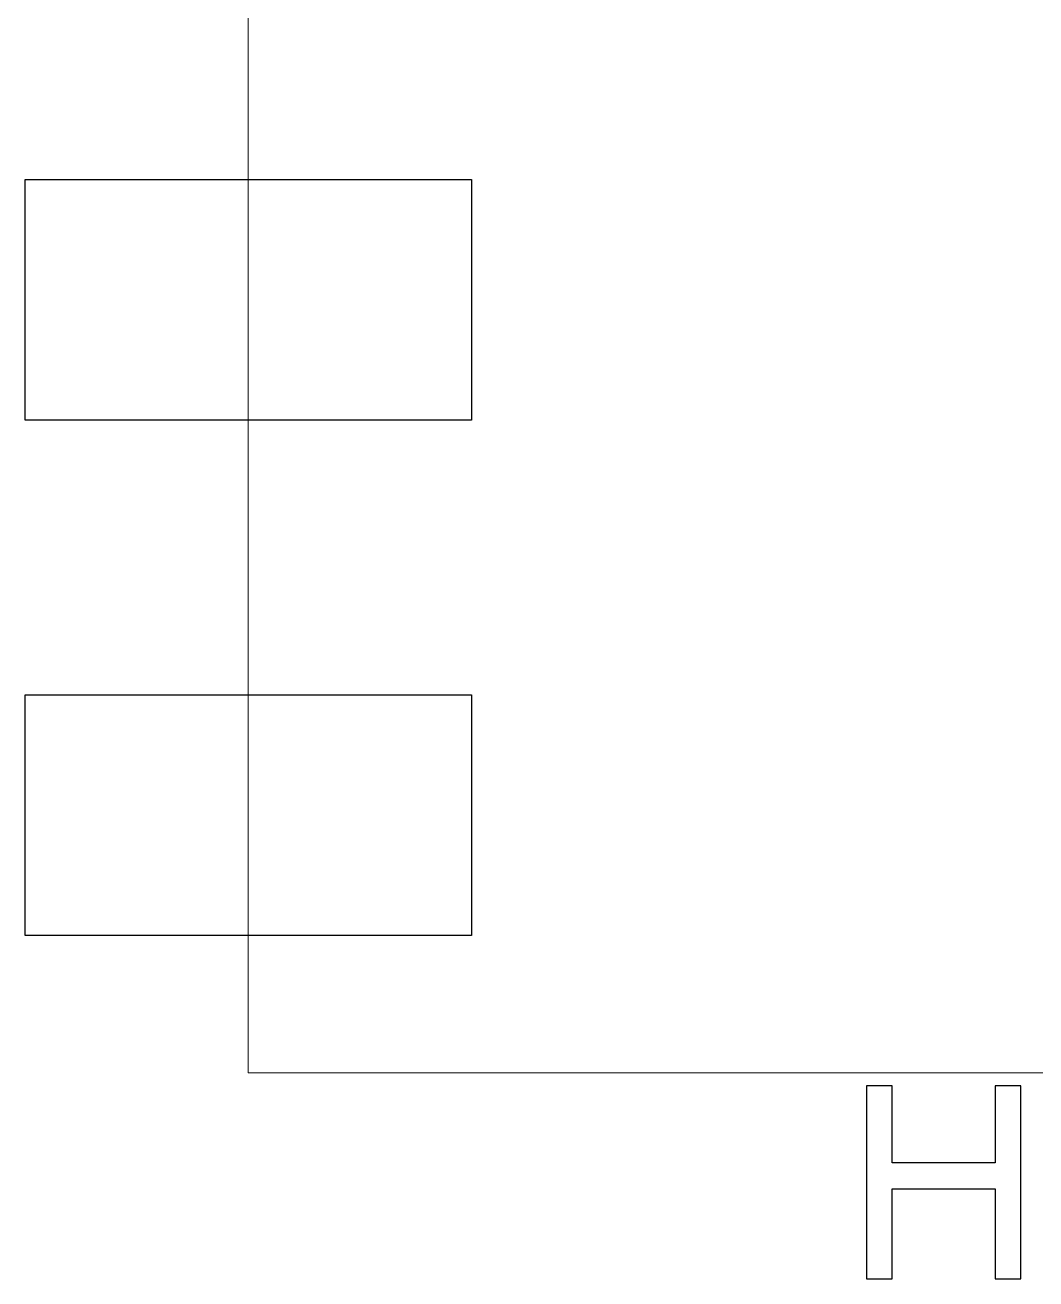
# Model space of a CAD drawing. Header units: millimetres. Extents: x -3 to 153, y 27 to 116.
# Drawn here: x 50.37 to 55.36, y 45.62 to 51.8 of the extents above; entities that cross this region are included whole.
import ezdxf

# ---------------------------------------------------------------- set-up
doc = ezdxf.new("R2010")
doc.units = ezdxf.units.MM
doc.header["$MEASUREMENT"] = 0
doc.layers.add('layer 1', color=7, linetype='Continuous')

msp = doc.modelspace()

# ---------------------------------------------------------------- linework, layer by layer
at = {"layer": 'layer 1', "color": 0, "lineweight": 20}
for points in [[(51.4728, 46.6325), (51.4728, 46.6325), (51.4728, 87.2514), (51.4728, 87.2514)], [(51.4728, 46.6325), (51.4728, 46.6325), (56.5528, 46.6325), (56.5528, 46.6325)]]:
    msp.add_open_spline(points, degree=3, dxfattribs=at)
at = {"layer": 'layer 1', "color": 0}
for points, knots in [([(50.3721, 51.0352), (50.3721, 51.0352), (50.3721, 49.8499), (50.3721, 49.8499), (50.3721, 49.8499), (50.3721, 49.8499), (52.5734, 49.8499), (52.5734, 49.8499), (52.5734, 49.8499), (52.5734, 49.8499), (52.5734, 51.0352), (52.5734, 51.0352), (52.5734, 51.0352), (52.5734, 51.0352), (50.3721, 51.0352), (50.3721, 51.0352)], [0, 0, 0, 0, 0.2, 0.2, 0.2, 0.2, 0.4, 0.4, 0.4, 0.4, 0.6, 0.6, 0.6, 0.6, 1, 1, 1, 1]), ([(50.3721, 48.4952), (50.3721, 48.4952), (50.3721, 47.3099), (50.3721, 47.3099), (50.3721, 47.3099), (50.3721, 47.3099), (52.5734, 47.3099), (52.5734, 47.3099), (52.5734, 47.3099), (52.5734, 47.3099), (52.5734, 48.4952), (52.5734, 48.4952), (52.5734, 48.4952), (52.5734, 48.4952), (50.3721, 48.4952), (50.3721, 48.4952)], [0, 0, 0, 0, 0.2, 0.2, 0.2, 0.2, 0.4, 0.4, 0.4, 0.4, 0.6, 0.6, 0.6, 0.6, 1, 1, 1, 1]), ([(54.5208, 45.6165), (54.5208, 45.6165), (54.5208, 46.569), (54.5208, 46.569), (54.5208, 46.569), (54.5208, 46.569), (54.6478, 46.569), (54.6478, 46.569), (54.6478, 46.569), (54.6478, 46.569), (54.6478, 46.188), (54.6478, 46.188), (54.6478, 46.188), (54.6478, 46.188), (55.1558, 46.188), (55.1558, 46.188), (55.1558, 46.188), (55.1558, 46.188), (55.1558, 46.569), (55.1558, 46.569), (55.1558, 46.569), (55.1558, 46.569), (55.2828, 46.569), (55.2828, 46.569), (55.2828, 46.569), (55.2828, 46.569), (55.2828, 45.6165), (55.2828, 45.6165), (55.2828, 45.6165), (55.2828, 45.6165), (55.1558, 45.6165), (55.1558, 45.6165), (55.1558, 45.6165), (55.1558, 45.6165), (55.1558, 46.061), (55.1558, 46.061), (55.1558, 46.061), (55.1558, 46.061), (54.6478, 46.061), (54.6478, 46.061), (54.6478, 46.061), (54.6478, 46.061), (54.6478, 45.6165), (54.6478, 45.6165), (54.6478, 45.6165), (54.6478, 45.6165), (54.5208, 45.6165), (54.5208, 45.6165)], [0, 0, 0, 0, 0.076923, 0.076923, 0.076923, 0.076923, 0.153846, 0.153846, 0.153846, 0.153846, 0.230769, 0.230769, 0.230769, 0.230769, 0.307692, 0.307692, 0.307692, 0.307692, 0.384615, 0.384615, 0.384615, 0.384615, 0.461538, 0.461538, 0.461538, 0.461538, 0.538462, 0.538462, 0.538462, 0.538462, 0.615385, 0.615385, 0.615385, 0.615385, 0.692308, 0.692308, 0.692308, 0.692308, 0.769231, 0.769231, 0.769231, 0.769231, 0.846154, 0.846154, 0.846154, 0.846154, 1, 1, 1, 1])]:
    msp.add_open_spline(points, degree=3, knots=knots, dxfattribs=at)

doc.saveas('drawing.dxf')
